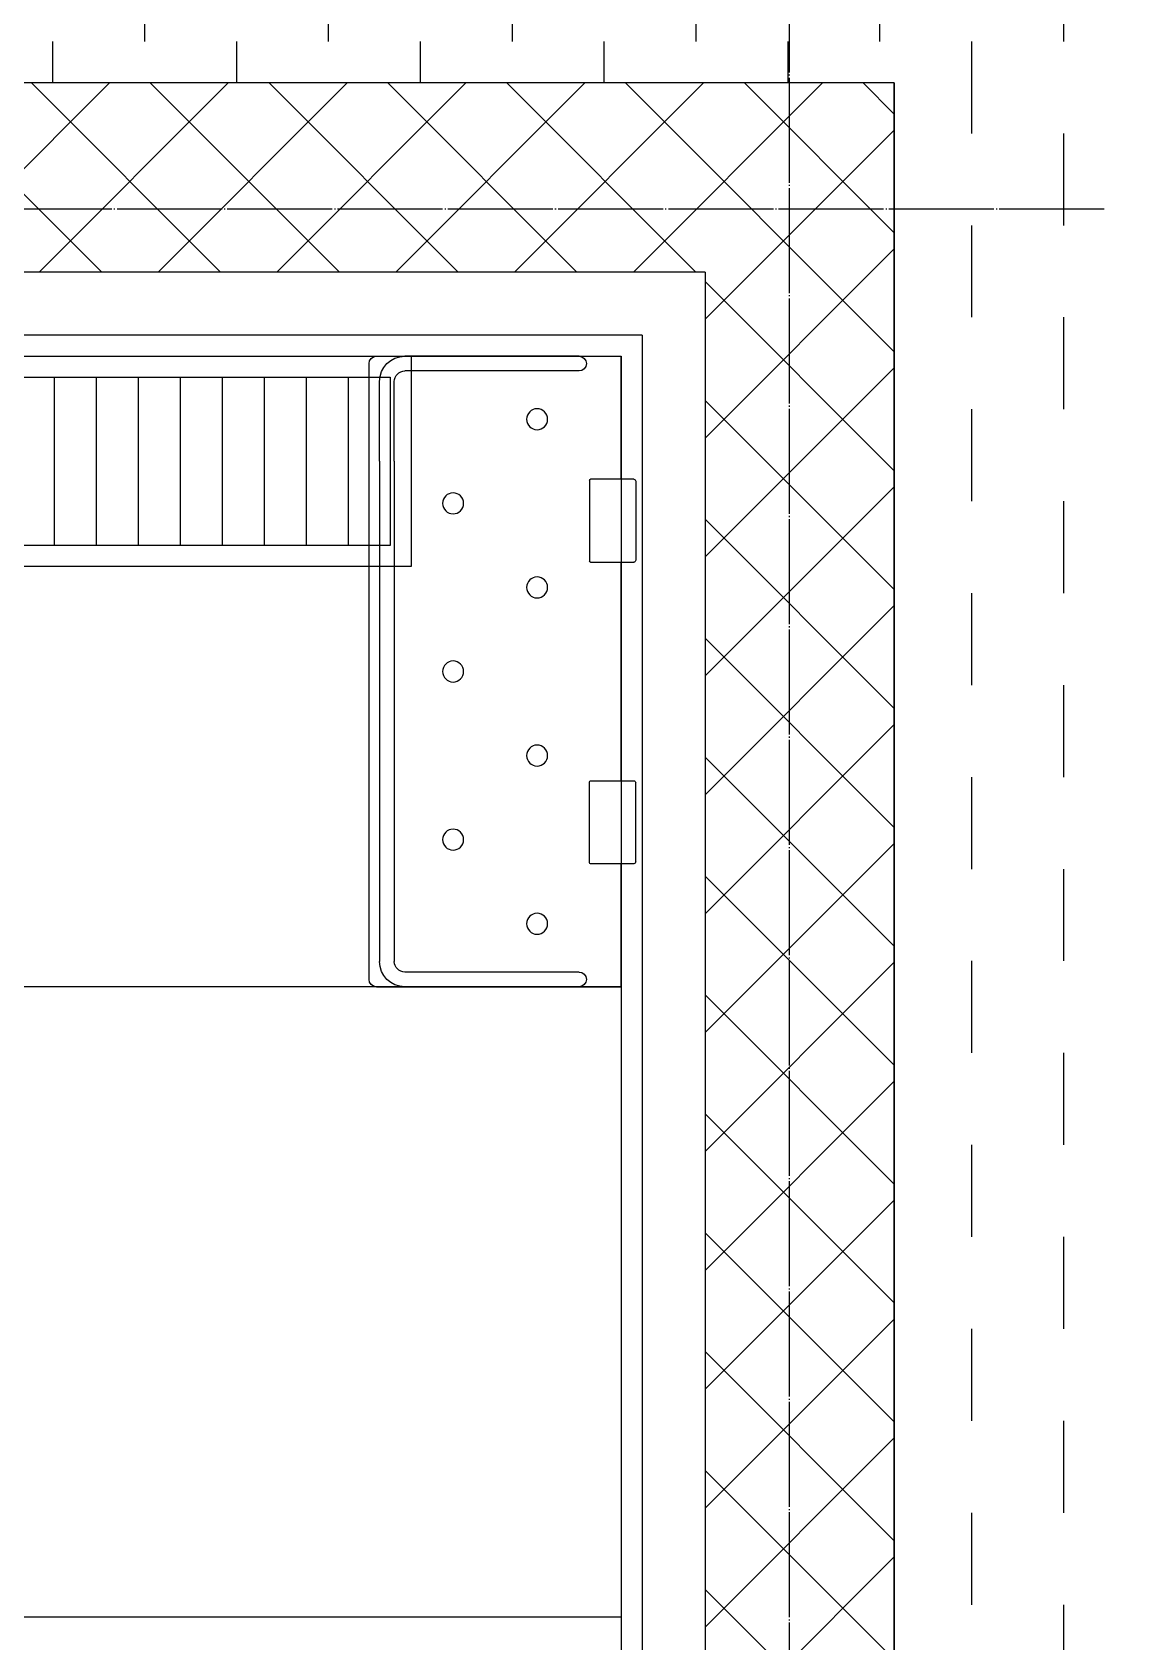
# Model space of a CAD drawing. Header units: millimetres. Extents: x 18456 to 179493, y -203649 to 469211.
# Drawn here: x 108509 to 109028, y 127737 to 128503 of the extents above; entities that cross this region are included whole.
import ezdxf

# ---------------------------------------------------------------- set-up
doc = ezdxf.new("R2010")
doc.units = ezdxf.units.MM
doc.linetypes.add('X-평면도(기본형)$0$CEN', pattern=[52.5, 50, -1, 0.5, -1])
for name, color, linetype, true_color in [('X-평면도(기본형)$0$40HAT', 9, 'Continuous', 0x808080), ('X-평면도(기본형)$0$CEN', 1, 'X-평면도(기본형)$0$CEN', 0xff0000), ('X-평면도(기본형)$0$FIN', 9, 'Continuous', 0x808080), ('X-평면도(기본형)$0$FUR', 6, 'Continuous', 0xff00ff), ('X-평면도(기본형)$0$MC', 7, 'Continuous', 0x7f7fff), ('X-평면도(기본형)$0$TIL', 5, 'Continuous', 0x0000ff), ('X-평면도(기본형)$0$W2', 3, 'Continuous', 0x00ff00), ('X-평면도(기본형)$0$설비OPEN', 9, 'Continuous', 0x808080)]:
    doc.layers.add(name, color=color, linetype=linetype, true_color=true_color)

# ---------------------------------------------------------------- blocks, each defined once
blk = doc.blocks.new('X-평면도(기본형)$0$코너  선반')
at = {"layer": 'X-평면도(기본형)$0$FUR'}
for p, q in [((506928.8, 180421.77), (506966.3, 180421.77)), ((506928.8, 180421.77), (506966.3, 180421.77)), ((507109.8, 180421.77), (507072.3, 180421.77)), ((507109.8, 180421.77), (507072.3, 180421.77)), ((506869.3, 180298.27), (506869.3, 180414.77)), ((506869.3, 180414.77), (506927.8, 180414.77)), ((506927.8, 180420.77), (506927.8, 180400.27)), ((506967.3, 180400.27), (506967.3, 180420.77)), ((506967.3, 180414.77), (507071.3, 180414.77)), ((507071.3, 180400.27), (507071.3, 180420.77)), ((507110.8, 180420.77), (507110.8, 180400.27)), ((507110.8, 180414.77), (507169.3, 180414.77)), ((507169.3, 180298.27), (507169.3, 180414.77)), ((506928.3, 180399.77), (506966.8, 180399.77)), ((507110.3, 180399.77), (507071.8, 180399.77)), ((506872.8, 180294.77), (507165.8, 180294.77))]:
    blk.add_line(p, q, dxfattribs=at)
at = {"layer": 'X-평면도(기본형)$0$FUR', "color": 8, "true_color": 0x808080}
for p, q in [((506869.3, 180394.77), (506869.3, 180311.77)), ((506876.3, 180394.77), (506876.3, 180311.77)), ((507162.3, 180394.77), (507162.3, 180311.77)), ((507169.3, 180394.77), (507169.3, 180311.77)), ((507119.3, 180306.77), (506881.3, 180306.77)), ((507119.3, 180306.77), (507157.3, 180306.77)), ((507119.3, 180299.77), (506881.3, 180299.77)), ((507119.3, 180299.77), (507157.3, 180299.77))]:
    blk.add_line(p, q, dxfattribs=at)
for centre in [(506899.3, 180374.77), (506979.3, 180374.77), (507059.3, 180374.77), (507139.3, 180374.77), (506939.3, 180334.77), (507019.3, 180334.77), (507099.3, 180334.77)]:
    blk.add_circle(centre, 5, dxfattribs=at)
at = {"layer": 'X-평면도(기본형)$0$FUR'}
for centre, radius, start, end in [((506928.8, 180420.77), 1, 90, 180), ((506966.3, 180420.77), 1, 0, 90), ((507072.3, 180420.77), 1, 90, 180), ((507109.8, 180420.77), 1, 0, 90), ((506928.3, 180400.27), 0.5, 180, 270), ((506966.8, 180400.27), 0.5, 270, 0), ((507071.8, 180400.27), 0.5, 180, 270), ((507110.3, 180400.27), 0.5, 270, 0), ((506872.8, 180298.27), 3.5, 180, 270), ((507165.8, 180298.27), 3.5, 270, 0)]:
    blk.add_arc(centre, radius, start, end, dxfattribs=at)
at = {"layer": 'X-평면도(기본형)$0$FUR', "color": 8, "true_color": 0x808080}
for centre, radius, start, end in [((506872.8, 180394.77), 3.5, 0, 180), ((507165.8, 180394.77), 3.5, 0, 180), ((506881.3, 180311.77), 12, 180, 270), ((506881.3, 180311.77), 5, 180, 270), ((507157.3, 180311.77), 5, 270, 0), ((507157.3, 180311.77), 12, 270, 0)]:
    blk.add_arc(centre, radius, start, end, dxfattribs=at)
blk = doc.blocks.new('X-평면도(기본형)$0$T1')
at = {"layer": 'X-평면도(기본형)$0$FUR', "color": 8, "true_color": 0x808080}
for p, q in [((10, 670), (90, 670)), ((10, 650), (90, 650)), ((10, 630), (90, 630)), ((10, 610), (90, 610)), ((10, 590), (90, 590)), ((10, 570), (90, 570)), ((10, 550), (90, 550)), ((10, 530), (90, 530)), ((10, 510), (90, 510)), ((10, 490), (90, 490)), ((10, 470), (58.36, 470)), ((0, 410), (29.3, 410)), ((0, 390), (53.78, 390)), ((7.5, 370), (55.42, 370)), ((7.5, 330), (70, 330)), ((0, 310), (70, 310)), ((0, 290), (29.3, 290)), ((43, 270), (90, 270)), ((43, 250), (90, 250)), ((10, 230), (90, 230)), ((10, 210), (90, 210)), ((10, 190), (90, 190)), ((10, 170), (90, 170)), ((10, 150), (90, 150)), ((10, 130), (90, 130)), ((10, 110), (90, 110)), ((10, 90), (90, 90)), ((10, 70), (90, 70)), ((10, 50), (90, 50)), ((10, 30), (90, 30))]:
    blk.add_line(p, q, dxfattribs=at)
at = {"layer": 'X-평면도(기본형)$0$FUR'}
for points in [[(100, 270.92), (100, 0), (0, 0), (0, 700), (100, 700), (100, 487.43)], [(10, 461.78), (10, 690), (90, 690), (90, 487.47)], [(90, 270.87), (90, 10), (10, 10), (10, 238.22)]]:
    blk.add_lwpolyline(points, dxfattribs=at)
blk = doc.blocks.new('X-평면도(기본형)$0$BA23502100')
at = {"layer": 'X-평면도(기본형)$0$MC'}
blk.add_lwpolyline([(500, 2350), (1700, 2350), (1700, 1450), (2100, 1450), (2100, 0), (0, 0), (0, 1450), (500, 1450)], close=True, dxfattribs=at)
at = {"layer": 'X-평면도(기본형)$0$TIL'}
for p, q in [((800, 2350), (800, 1490)), ((1100, 2350), (1100, 1490))]:
    blk.add_line(p, q, dxfattribs=at)
at = {"layer": 'X-평면도(기본형)$0$FUR', "xscale": -1}
blk.add_blockref('X-평면도(기본형)$0$코너  선반', (507669.3, -178064.77), dxfattribs=at)
at = {"layer": 'X-평면도(기본형)$0$FUR'}
blk.add_blockref('X-평면도(기본형)$0$T1', (500, 1550), dxfattribs=at)

msp = doc.modelspace()

# ---------------------------------------------------------------- hatches: boundary and pattern name
at = {"layer": 'X-평면도(기본형)$0$40HAT'}
h = msp.add_hatch(dxfattribs=at)
h.set_pattern_fill('H3', color=256, scale=40, angle=270, style=0, pattern_type=2)
h.set_pattern_definition([(225, (-274441.592, -71113.462), (28.2842712, -28.2842712), []), (315, (-274441.592, -71113.462), (28.2842712, 28.2842712), [])])
h.paths.add_polyline_path([(106399.63, 128888.95), (106399.63, 128978.95), (108019.63, 128978.95), (108019.63, 128478.95), (108919.63, 128478.95), (108919.63, 127108.95), (109639.63, 127108.95), (109639.63, 126998.95), (108039.63, 126998.95), (108039.63, 126498.95), (107829.63, 126498.95), (107829.63, 126708.95), (107929.63, 126708.95), (107929.63, 127108.95), (108829.63, 127108.95), (108829.63, 128388.95), (107929.63, 128388.95), (107929.63, 128888.95)], flags=0)
at = {"layer": 'X-평면도(기본형)$0$설비OPEN'}
h = msp.add_hatch(dxfattribs=at)
h.set_pattern_fill('DASH', color=256, scale=350, angle=270, style=0, pattern_type=2)
h.set_pattern_definition([(270, (-259112.32, -339495.074), (43.75, -43.75), [43.75, -43.75])])
h.paths.add_polyline_path([(108019.63, 128478.95), (108019.63, 128988.95), (109649.63, 128988.95), (109649.63, 127108.95), (108919.63, 127108.95), (108919.63, 128478.95)], flags=0)

# ---------------------------------------------------------------- linework, layer by layer
at = {"layer": 'X-평면도(기본형)$0$CEN'}
for p, q in [((108869.63, 129268.95), (108869.63, 126918.95)), ((109019.63, 128418.95), (107829.63, 128418.95))]:
    msp.add_line(p, q, dxfattribs=at)
at = {"layer": 'X-평면도(기본형)$0$FIN'}
for q in [(107899.63, 128358.95), (108799.63, 127138.95)]:
    msp.add_line((108799.63, 128358.95), q, dxfattribs=at)
at = {"layer": 'X-평면도(기본형)$0$W2'}
for p, q in [((108919.63, 128478.95), (108019.63, 128478.95)), ((108919.63, 128478.95), (108919.63, 127108.95)), ((108829.63, 128388.95), (107929.63, 128388.95)), ((108829.63, 128388.95), (108829.63, 127108.95))]:
    msp.add_line(p, q, dxfattribs=at)
at = {"layer": 'X-평면도(기본형)$0$설비OPEN'}
msp.add_lwpolyline([(108019.63, 128478.95), (108019.63, 128988.95), (109649.63, 128988.95), (109649.63, 127108.95), (108919.63, 127108.95), (108919.63, 128478.95)], close=True, dxfattribs=at)

# ---------------------------------------------------------------- block references
at = {"layer": 'X-평면도(기본형)$0$TIL', "rotation": 270}
msp.add_blockref('X-평면도(기본형)$0$BA23502100', (106439.63, 128848.95), dxfattribs=at)

doc.saveas('drawing.dxf')
